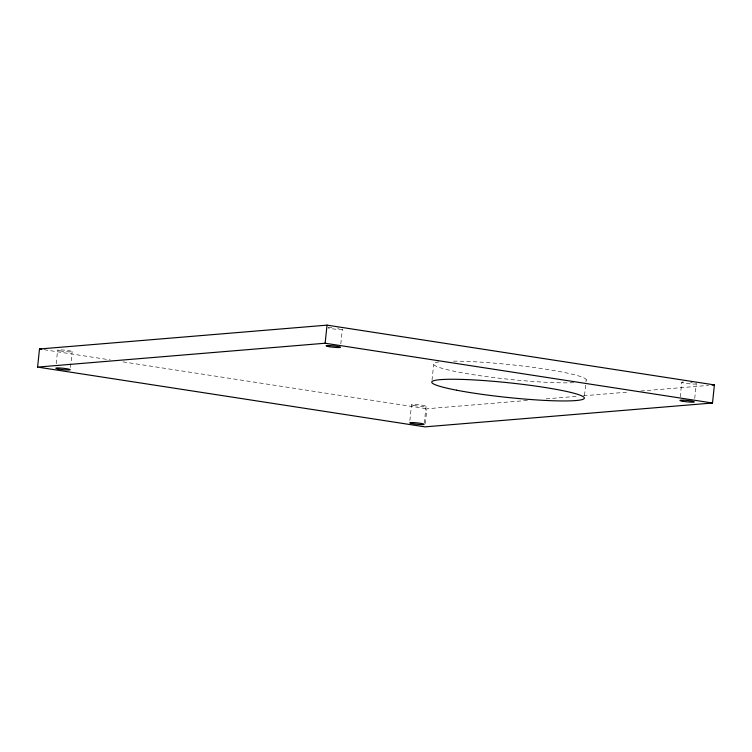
<?xml version="1.0" encoding="UTF-8"?>
<svg xmlns="http://www.w3.org/2000/svg" width="752" height="752" viewBox="0 0 752 752"><rect width="100%" height="100%" fill="white"/><g stroke="black" fill="none" stroke-linecap="round" stroke-linejoin="round"><path stroke-width="0.56" stroke-dasharray="3.76 2.82" d="M56.203 363.705L57.631 350.131M70.491 367.418L72.154 351.588M340.806 343.937L342.348 329.235M409.878 420.575L411.541 404.745M424.288 423.16L426.074 406.193M425.331 423.47L426.873 408.768L527.387 400.431M432.015 380.23L433.678 364.4M584.53 395.439L585.836 383.003M585.958 381.866L586.193 379.61M680.203 397.028L681.744 382.326M694.726 398.475L696.277 383.774M546.093 398.88L577.649 396.257M583.496 395.778L629.076 391.989M640.77 391.021L708.553 385.4M44.142 349.718L110.253 359.917M123.008 361.881L426.873 408.768M695.938 383.558A7.313 0.705 6 0 1 691.802 383.99A7.313 0.705 6 0 1 682.572 382.702A7.313 0.705 6 0 1 685.091 382.044M690.571 382.524A7.313 0.705 6 0 1 692.357 382.768M342.216 329.038A7.313 0.705 6 0 1 336.567 329.282A7.313 0.705 6 0 1 327.975 327.844M328.192 327.496A7.313 0.705 6 0 1 331.829 327.468M337.375 328.004A7.313 0.705 6 0 1 339.086 328.267M573.691 382.712A76.76 7.36 6 0 1 474.239 374.825A76.76 7.36 6 0 1 439.347 361.834M453.541 361.148A76.76 7.36 6 0 1 545.04 369.091A76.76 7.36 6 0 1 584.501 381.358M59.991 350.874A7.313 0.705 6 0 0 71.995 351.748A7.313 0.705 6 0 0 62.689 349.962A7.313 0.705 6 0 0 59.991 350.874M413.91 405.478A7.313 0.705 6 0 0 425.914 406.362A7.313 0.705 6 0 0 416.608 404.567A7.313 0.705 6 0 0 413.91 405.478"/><path stroke-width="1.13" d="M37.6 367.089L39.499 348.994L327.026 325.137L714.4 384.911L712.501 403.006L424.974 426.863L37.6 367.089L325.127 343.232L712.501 403.006M325.127 343.232L327.026 325.137M712.059 385.109L714.4 384.911M39.499 348.994L41.821 349.351M58.092 368.959A7.313 0.705 6 0 0 70.096 369.843A7.313 0.705 6 0 0 60.79 368.048A7.313 0.705 6 0 0 58.092 368.959M682.205 401.154A7.313 0.705 6 0 0 694.209 402.029A7.313 0.705 6 0 0 684.903 400.243A7.313 0.705 6 0 0 682.205 401.154M329.197 346.7A7.313 0.705 6 0 0 340.449 347.33A7.313 0.705 6 0 0 329.921 345.563A7.313 0.705 6 0 0 329.197 346.7M456.577 390.203A76.76 7.36 6 0 0 582.603 399.444A76.76 7.36 6 0 0 484.918 380.644A76.76 7.36 6 0 0 456.577 390.203M412.011 423.573A7.313 0.705 6 0 0 424.006 424.457A7.313 0.705 6 0 0 414.709 422.662A7.313 0.705 6 0 0 412.011 423.573"/></g></svg>
